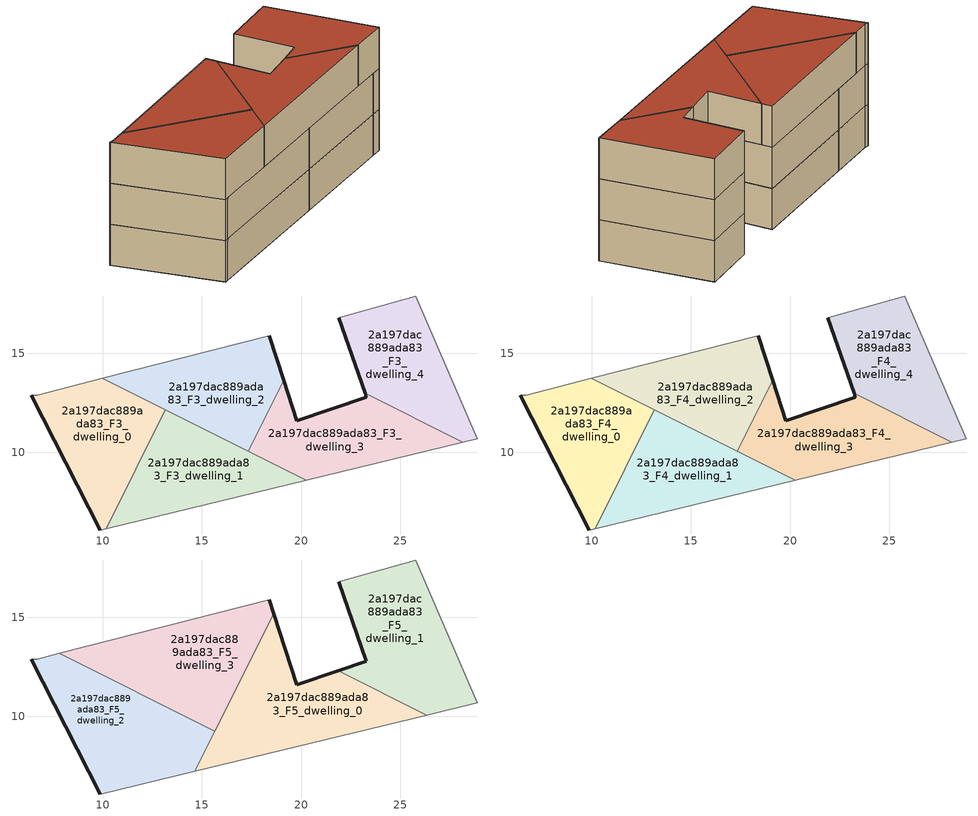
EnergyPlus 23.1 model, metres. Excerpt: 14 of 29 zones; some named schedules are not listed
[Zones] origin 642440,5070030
2a197dac889ada83_F3_dwelling_0
 floor to 2a197dac889ada83_F2_dwelling_0 (EU_floor_Construction): 10.16,6.15 13.16,12.14 9.97,13.73 6.68,12.89 6.38,12.89 9.88,6.08 z9
 wall outside (EU_wall_Construction): 9.88,6.08 6.38,12.89 z9:12
 wall adiabatic (EU_wall_Construction): 10.16,6.15 9.88,6.08 / 6.38,12.89 6.68,12.89 9.97,13.73 z9:12
 wall to 2a197dac889ada83_F3_dwelling_1 (EU_wall_Construction): 13.16,12.14 10.16,6.15 z9:12
 wall to 2a197dac889ada83_F3_dwelling_2 (EU_wall_Construction): 9.97,13.73 13.16,12.14 z9:12
2a197dac889ada83_F3_dwelling_1
 floor to 2a197dac889ada83_F2_dwelling_1 (EU_floor_Construction): 20.26,8.59 13.16,12.14 10.16,6.15 z9
 wall adiabatic (EU_wall_Construction): 20.26,8.59 10.16,6.15 z9:12
 wall to 2a197dac889ada83_F3_dwelling_3 (EU_wall_Construction): 17.32,10.06 20.26,8.59 z9:12
 wall to 2a197dac889ada83_F3_dwelling_2 (EU_wall_Construction): 13.16,12.14 17.32,10.06 z9:12
2a197dac889ada83_F3_dwelling_2
 floor to 2a197dac889ada83_F2_dwelling_2 (EU_floor_Construction): 17.32,10.06 19.12,13.65 18.39,15.89 9.97,13.73 z9
 wall outside (EU_wall_Construction): 18.39,15.89 19.12,13.65 z9:12
 wall to 2a197dac889ada83_F3_dwelling_3 (EU_wall_Construction): 19.12,13.65 17.32,10.06 z9:12
 wall adiabatic (EU_wall_Construction): 9.97,13.73 18.39,15.89 z9:12
2a197dac889ada83_F3_dwelling_3
 floor to 2a197dac889ada83_F2_dwelling_3 (EU_floor_Construction): 28.17,10.5 23.22,12.97 23.29,12.78 19.79,11.58 19.12,13.65 17.32,10.06 20.26,8.59 z9
 wall outside (EU_wall_Construction): 19.12,13.65 19.79,11.58 23.29,12.78 23.22,12.97 z9:12
 wall adiabatic (EU_wall_Construction): 28.17,10.5 20.26,8.59 z9:12
 wall to 2a197dac889ada83_F3_dwelling_4 (EU_wall_Construction): 23.22,12.97 28.17,10.5 z9:12
2a197dac889ada83_F3_dwelling_4
 floor to 2a197dac889ada83_F2_dwelling_4 (EU_floor_Construction): 28.89,10.68 25.79,17.88 21.89,16.79 23.22,12.97 28.17,10.5 z9
 wall outside (EU_wall_Construction): 23.22,12.97 21.89,16.79 z9:12
 wall adiabatic (EU_wall_Construction): 21.89,16.79 25.79,17.88 28.89,10.68 28.17,10.5 z9:12
2a197dac889ada83_F4_dwelling_0
 floor to 2a197dac889ada83_F3_dwelling_0 (EU_floor_Construction): 10.16,6.15 13.16,12.14 9.97,13.73 6.68,12.89 6.38,12.89 9.88,6.08 z12
 wall outside (EU_wall_Construction): 9.88,6.08 6.38,12.89 z12:15
 wall adiabatic (EU_wall_Construction): 10.16,6.15 9.88,6.08 / 6.38,12.89 6.68,12.89 9.97,13.73 z12:15
 wall to 2a197dac889ada83_F4_dwelling_1 (EU_wall_Construction): 13.16,12.14 10.16,6.15 z12:15
 wall to 2a197dac889ada83_F4_dwelling_2 (EU_wall_Construction): 9.97,13.73 13.16,12.14 z12:15
2a197dac889ada83_F4_dwelling_1
 floor to 2a197dac889ada83_F3_dwelling_1 (EU_floor_Construction): 20.26,8.59 13.16,12.14 10.16,6.15 z12
 wall adiabatic (EU_wall_Construction): 20.26,8.59 10.16,6.15 z12:15
 wall to 2a197dac889ada83_F4_dwelling_3 (EU_wall_Construction): 17.32,10.06 20.26,8.59 z12:15
 wall to 2a197dac889ada83_F4_dwelling_2 (EU_wall_Construction): 13.16,12.14 17.32,10.06 z12:15
2a197dac889ada83_F4_dwelling_2
 floor to 2a197dac889ada83_F3_dwelling_2 (EU_floor_Construction): 17.32,10.06 19.12,13.65 18.39,15.89 9.97,13.73 z12
 wall outside (EU_wall_Construction): 18.39,15.89 19.12,13.65 z12:15
 wall to 2a197dac889ada83_F4_dwelling_3 (EU_wall_Construction): 19.12,13.65 17.32,10.06 z12:15
 wall adiabatic (EU_wall_Construction): 9.97,13.73 18.39,15.89 z12:15
2a197dac889ada83_F4_dwelling_3
 floor to 2a197dac889ada83_F3_dwelling_3 (EU_floor_Construction): 28.17,10.5 23.22,12.97 23.29,12.78 19.79,11.58 19.12,13.65 17.32,10.06 20.26,8.59 z12
 wall outside (EU_wall_Construction): 19.12,13.65 19.79,11.58 23.29,12.78 23.22,12.97 z12:15
 wall adiabatic (EU_wall_Construction): 28.17,10.5 20.26,8.59 z12:15
 wall to 2a197dac889ada83_F4_dwelling_4 (EU_wall_Construction): 23.22,12.97 28.17,10.5 z12:15
2a197dac889ada83_F4_dwelling_4
 floor to 2a197dac889ada83_F3_dwelling_4 (EU_floor_Construction): 28.89,10.68 25.79,17.88 21.89,16.79 23.22,12.97 28.17,10.5 z12
 wall outside (EU_wall_Construction): 23.22,12.97 21.89,16.79 z12:15
 wall adiabatic (EU_wall_Construction): 21.89,16.79 25.79,17.88 28.89,10.68 28.17,10.5 z12:15
2a197dac889ada83_F5_dwelling_0
 floor to 2a197dac889ada83_F4_dwelling_3 (EU_floor_Construction): 26.34,10.06 21.87,12.29 19.79,11.58 19.12,13.65 17.32,10.06 20.26,8.59 z15
 floor to 2a197dac889ada83_F4_dwelling_1 (EU_floor_Construction): 20.26,8.59 16.31,10.56 14.65,7.23 z15
 floor to 2a197dac889ada83_F4_dwelling_2 (EU_floor_Construction): 17.32,10.06 19.12,13.65 18.62,15.18 16.31,10.56 z15
 wall outside (EU_wall_Construction): 18.62,15.18 19.79,11.58 21.87,12.29 z15:18
 wall adiabatic (EU_wall_Construction): 26.34,10.06 14.65,7.23 z15:18
 wall to 2a197dac889ada83_F5_dwelling_1 (EU_wall_Construction): 21.87,12.29 26.34,10.06 z15:18
 wall to 2a197dac889ada83_F5_dwelling_3 (EU_wall_Construction): 15.65,9.24 18.62,15.18 z15:18
 wall to 2a197dac889ada83_F5_dwelling_2 (EU_wall_Construction): 14.65,7.23 15.65,9.24 z15:18
 roof outside (EU_roof_Construction): 26.34,10.06 14.65,7.23 18.62,15.18 19.79,11.58 21.87,12.29 z18
2a197dac889ada83_F5_dwelling_1
 floor to 2a197dac889ada83_F4_dwelling_4 (EU_floor_Construction): 28.89,10.68 25.79,17.88 21.89,16.79 23.22,12.97 28.17,10.5 z15
 floor to 2a197dac889ada83_F4_dwelling_3 (EU_floor_Construction): 28.17,10.5 23.22,12.97 23.29,12.78 21.87,12.29 26.34,10.06 z15
 wall outside (EU_wall_Construction): 21.87,12.29 23.29,12.78 21.89,16.79 z15:18
 wall adiabatic (EU_wall_Construction): 21.89,16.79 25.79,17.88 28.89,10.68 26.34,10.06 z15:18
 roof outside (EU_roof_Construction): 25.79,17.88 28.89,10.68 26.34,10.06 21.87,12.29 23.29,12.78 21.89,16.79 z18
2a197dac889ada83_F5_dwelling_2
 floor to 2a197dac889ada83_F4_dwelling_0 (EU_floor_Construction): 10.16,6.15 12.5,10.82 7.79,13.17 6.68,12.89 6.38,12.89 9.88,6.08 z15
 floor to 2a197dac889ada83_F4_dwelling_1 (EU_floor_Construction): 14.65,7.23 15.65,9.24 12.5,10.82 10.16,6.15 z15
 wall outside (EU_wall_Construction): 9.88,6.08 6.38,12.89 z15:18
 wall adiabatic (EU_wall_Construction): 14.65,7.23 9.88,6.08 / 6.38,12.89 6.68,12.89 7.79,13.17 z15:18
 wall to 2a197dac889ada83_F5_dwelling_3 (EU_wall_Construction): 7.79,13.17 15.65,9.24 z15:18
 roof outside (EU_roof_Construction): 15.65,9.24 14.65,7.23 9.88,6.08 6.38,12.89 6.68,12.89 7.79,13.17 z18
2a197dac889ada83_F5_dwelling_3
 floor to 2a197dac889ada83_F4_dwelling_1 (EU_floor_Construction): 15.65,9.24 16.31,10.56 13.16,12.14 12.5,10.82 z15
 floor to 2a197dac889ada83_F4_dwelling_2 (EU_floor_Construction): 16.31,10.56 18.62,15.18 18.39,15.89 9.97,13.73 z15
 floor to 2a197dac889ada83_F4_dwelling_0 (EU_floor_Construction): 12.5,10.82 13.16,12.14 9.97,13.73 7.79,13.17 z15
 wall outside (EU_wall_Construction): 18.39,15.89 18.62,15.18 z15:18
 wall adiabatic (EU_wall_Construction): 7.79,13.17 18.39,15.89 z15:18
 roof outside (EU_roof_Construction): 18.39,15.89 18.62,15.18 15.65,9.24 7.79,13.17 z18
[Building]
EU S2 Campaign: North Axis=0; Terrain=City; Solar Distribution=FullExterior
[Site:Location]
Lyon-Bron: Latitude=45.75; Longitude=5; Time Zone=1; Elevation=198
[SizingPeriod:WeatherFileDays]
AnnualSizingPeriod: Begin Month=1; Begin Day of Month=1; End Month=12; End Day of Month=31; Day of Week for Start Day=Monday; Use Weather File Daylight Saving Period=No; Use Weather File Rain and Snow Indicators=No
[MATERIAL]
EU_InternalMass_Material: Roughness=MediumRough; Thickness=0.1; Conductivity=1; Density=1800; Specific Heat=900; Thermal Absorptance=0.9; Solar Absorptance=0.7; Visible Absorptance=0.7
[MATERIAL:NOMASS] Roughness=MediumRough; Thermal Absorptance=0.9; Solar Absorptance=0.7; Visible Absorptance=0.7
Name | Thermal Resistance
EU_wall_NoMass | 0.776494
EU_roof_NoMass | 0.486893
EU_floor_NoMass | 0.421597
[CONSTRUCTION]
EU_wall_Construction: EU_wall_NoMass
EU_roof_Construction: EU_roof_NoMass
EU_floor_Construction: EU_floor_NoMass
EU_InternalMass_Construction: EU_InternalMass_Material
[ZONE] Type=1; Multiplier=1; Ceiling Height=autocalculate; Floor Area=autocalculate; Part of Total Floor Area=Yes
Name | Volume
2a197dac889ada83_F3_dwelling_0; 2a197dac889ada83_F4_dwelling_0 | 79.7461
2a197dac889ada83_F5_dwelling_0 | 101.546
2a197dac889ada83_F3_dwelling_1; 2a197dac889ada83_F4_dwelling_1 | 79.76
2a197dac889ada83_F5_dwelling_1 | 97.8193
2a197dac889ada83_F3_dwelling_2; 2a197dac889ada83_F4_dwelling_2 | 80.0552
2a197dac889ada83_F5_dwelling_2 | 99.6826
2a197dac889ada83_F3_dwelling_3; 2a197dac889ada83_F4_dwelling_3 | 80.053
2a197dac889ada83_F5_dwelling_3 | 99.7134
2a197dac889ada83_F3_dwelling_4; 2a197dac889ada83_F4_dwelling_4 | 79.1191
[INTERNALMASS] Construction=EU_InternalMass_Construction
Name | Zone or ZoneList | Surface Area
2a197dac889ada83_F3_dwelling_0_EU_InternalMass | 2a197dac889ada83_F3_dwelling_0 | 26.5819
2a197dac889ada83_F3_dwelling_1_EU_InternalMass | 2a197dac889ada83_F3_dwelling_1 | 26.5881
2a197dac889ada83_F3_dwelling_2_EU_InternalMass | 2a197dac889ada83_F3_dwelling_2 | 26.6851
2a197dac889ada83_F3_dwelling_3_EU_InternalMass | 2a197dac889ada83_F3_dwelling_3 | 26.6853
2a197dac889ada83_F3_dwelling_4_EU_InternalMass | 2a197dac889ada83_F3_dwelling_4 | 26.3728
2a197dac889ada83_F4_dwelling_0_EU_InternalMass | 2a197dac889ada83_F4_dwelling_0 | 26.5819
2a197dac889ada83_F4_dwelling_1_EU_InternalMass | 2a197dac889ada83_F4_dwelling_1 | 26.5881
2a197dac889ada83_F4_dwelling_2_EU_InternalMass | 2a197dac889ada83_F4_dwelling_2 | 26.6851
2a197dac889ada83_F4_dwelling_3_EU_InternalMass | 2a197dac889ada83_F4_dwelling_3 | 26.6853
2a197dac889ada83_F4_dwelling_4_EU_InternalMass | 2a197dac889ada83_F4_dwelling_4 | 26.3728
2a197dac889ada83_F5_dwelling_0_EU_InternalMass | 2a197dac889ada83_F5_dwelling_0 | 33.8499
2a197dac889ada83_F5_dwelling_1_EU_InternalMass | 2a197dac889ada83_F5_dwelling_1 | 32.6064
2a197dac889ada83_F5_dwelling_2_EU_InternalMass | 2a197dac889ada83_F5_dwelling_2 | 33.2275
2a197dac889ada83_F5_dwelling_3_EU_InternalMass | 2a197dac889ada83_F5_dwelling_3 | 33.2367
[OTHEREQUIPMENT] Fuel Type=Electricity; Design Level Calculation Method=Watts/Area; Power per Zone Floor Area=1; Fraction Latent=0; Fraction Radiant=0; Fraction Lost=0; Carbon Dioxide Generation Rate=0; EndUse Subcategory=EU_Step8_InternalGains
Name | Zone or ZoneList or Space or SpaceList | Schedule
EU_Step8_InternalGain_2a197dac889ada83_F3_dwelling_0_f000 | 2a197dac889ada83_F3_dwelling_0 | EU_Step8_GainSchedule_2a197dac889ada83_F3_dwelling_0_f000
EU_Step8_InternalGain_2a197dac889ada83_F3_dwelling_1_f000 | 2a197dac889ada83_F3_dwelling_1 | EU_Step8_GainSchedule_2a197dac889ada83_F3_dwelling_1_f000
EU_Step8_InternalGain_2a197dac889ada83_F3_dwelling_2_f000 | 2a197dac889ada83_F3_dwelling_2 | EU_Step8_GainSchedule_2a197dac889ada83_F3_dwelling_2_f000
EU_Step8_InternalGain_2a197dac889ada83_F3_dwelling_3_f000 | 2a197dac889ada83_F3_dwelling_3 | EU_Step8_GainSchedule_2a197dac889ada83_F3_dwelling_3_f000
EU_Step8_InternalGain_2a197dac889ada83_F3_dwelling_4_f000 | 2a197dac889ada83_F3_dwelling_4 | EU_Step8_GainSchedule_2a197dac889ada83_F3_dwelling_4_f000
EU_Step8_InternalGain_2a197dac889ada83_F4_dwelling_0_f000 | 2a197dac889ada83_F4_dwelling_0 | EU_Step8_GainSchedule_2a197dac889ada83_F4_dwelling_0_f000
EU_Step8_InternalGain_2a197dac889ada83_F4_dwelling_1_f000 | 2a197dac889ada83_F4_dwelling_1 | EU_Step8_GainSchedule_2a197dac889ada83_F4_dwelling_1_f000
EU_Step8_InternalGain_2a197dac889ada83_F4_dwelling_2_f000 | 2a197dac889ada83_F4_dwelling_2 | EU_Step8_GainSchedule_2a197dac889ada83_F4_dwelling_2_f000
EU_Step8_InternalGain_2a197dac889ada83_F4_dwelling_3_f000 | 2a197dac889ada83_F4_dwelling_3 | EU_Step8_GainSchedule_2a197dac889ada83_F4_dwelling_3_f000
EU_Step8_InternalGain_2a197dac889ada83_F4_dwelling_4_f000 | 2a197dac889ada83_F4_dwelling_4 | EU_Step8_GainSchedule_2a197dac889ada83_F4_dwelling_4_f000
EU_Step8_InternalGain_2a197dac889ada83_F5_dwelling_0_f000 | 2a197dac889ada83_F5_dwelling_0 | EU_Step8_GainSchedule_2a197dac889ada83_F5_dwelling_0_f000
EU_Step8_InternalGain_2a197dac889ada83_F5_dwelling_1_f000 | 2a197dac889ada83_F5_dwelling_1 | EU_Step8_GainSchedule_2a197dac889ada83_F5_dwelling_1_f000
EU_Step8_InternalGain_2a197dac889ada83_F5_dwelling_2_f000 | 2a197dac889ada83_F5_dwelling_2 | EU_Step8_GainSchedule_2a197dac889ada83_F5_dwelling_2_f000
EU_Step8_InternalGain_2a197dac889ada83_F5_dwelling_3_f000 | 2a197dac889ada83_F5_dwelling_3 | EU_Step8_GainSchedule_2a197dac889ada83_F5_dwelling_3_f000
[ZONEVENTILATION:DESIGNFLOWRATE] Schedule=EU_AlwaysOn; Design Flow Rate Calculation Method=AirChanges/Hour; Air Changes per Hour=0.693814; Ventilation Type=Natural; Fan Pressure Rise=0; Fan Total Efficiency=1; Constant Term Coefficient=1; Temperature Term Coefficient=0; Velocity Term Coefficient=0; Velocity Squared Term Coefficient=0; Minimum Indoor Temperature=-100; Maximum Indoor Temperature=100; Delta Temperature=-100; Minimum Outdoor Temperature=-100; Maximum Outdoor Temperature=100; Maximum Wind Speed=40
Name | Zone or ZoneList or Space or SpaceList
EU_ConstantAir_2a197dac889ada83_F3_dwelling_0 | 2a197dac889ada83_F3_dwelling_0
EU_ConstantAir_2a197dac889ada83_F3_dwelling_1 | 2a197dac889ada83_F3_dwelling_1
EU_ConstantAir_2a197dac889ada83_F3_dwelling_2 | 2a197dac889ada83_F3_dwelling_2
EU_ConstantAir_2a197dac889ada83_F3_dwelling_3 | 2a197dac889ada83_F3_dwelling_3
EU_ConstantAir_2a197dac889ada83_F3_dwelling_4 | 2a197dac889ada83_F3_dwelling_4
EU_ConstantAir_2a197dac889ada83_F4_dwelling_0 | 2a197dac889ada83_F4_dwelling_0
EU_ConstantAir_2a197dac889ada83_F4_dwelling_1 | 2a197dac889ada83_F4_dwelling_1
EU_ConstantAir_2a197dac889ada83_F4_dwelling_2 | 2a197dac889ada83_F4_dwelling_2
EU_ConstantAir_2a197dac889ada83_F4_dwelling_3 | 2a197dac889ada83_F4_dwelling_3
EU_ConstantAir_2a197dac889ada83_F4_dwelling_4 | 2a197dac889ada83_F4_dwelling_4
EU_ConstantAir_2a197dac889ada83_F5_dwelling_0 | 2a197dac889ada83_F5_dwelling_0
EU_ConstantAir_2a197dac889ada83_F5_dwelling_1 | 2a197dac889ada83_F5_dwelling_1
EU_ConstantAir_2a197dac889ada83_F5_dwelling_2 | 2a197dac889ada83_F5_dwelling_2
EU_ConstantAir_2a197dac889ada83_F5_dwelling_3 | 2a197dac889ada83_F5_dwelling_3
[HVACTEMPLATE:ZONE:IDEALLOADSAIRSYSTEM] System Availability Schedule=EU_AlwaysOn; Maximum Heating Supply Air Temperature=50; Minimum Cooling Supply Air Temperature=13; Maximum Heating Supply Air Humidity Ratio=0.0156; Minimum Cooling Supply Air Humidity Ratio=0.0077; Heating Limit=NoLimit; Cooling Limit=NoLimit; Heating Availability Schedule=EU_AlwaysOn; Cooling Availability Schedule=EU_CoolingOff; Dehumidification Control Type=ConstantSensibleHeatRatio; Cooling Sensible Heat Ratio=0.7; Dehumidification Setpoint=60; Humidification Control Type=None; Humidification Setpoint=30; Outdoor Air Method=None; Outdoor Air Flow Rate per Person=0.00944; Outdoor Air Flow Rate per Zone Floor Area=0; Outdoor Air Flow Rate per Zone=0; Demand Controlled Ventilation Type=None; Outdoor Air Economizer Type=NoEconomizer; Heat Recovery Type=None; Sensible Heat Recovery Effectiveness=0.7; Latent Heat Recovery Effectiveness=0.65
Name | Template Thermostat
2a197dac889ada83_F3_dwelling_0 | EU_HeatOnly_2a197dac889ada83_F3_dwelling_0
2a197dac889ada83_F3_dwelling_1 | EU_HeatOnly_2a197dac889ada83_F3_dwelling_1
2a197dac889ada83_F3_dwelling_2 | EU_HeatOnly_2a197dac889ada83_F3_dwelling_2
2a197dac889ada83_F3_dwelling_3 | EU_HeatOnly_2a197dac889ada83_F3_dwelling_3
2a197dac889ada83_F3_dwelling_4 | EU_HeatOnly_2a197dac889ada83_F3_dwelling_4
2a197dac889ada83_F4_dwelling_0 | EU_HeatOnly_2a197dac889ada83_F4_dwelling_0
2a197dac889ada83_F4_dwelling_1 | EU_HeatOnly_2a197dac889ada83_F4_dwelling_1
2a197dac889ada83_F4_dwelling_2 | EU_HeatOnly_2a197dac889ada83_F4_dwelling_2
2a197dac889ada83_F4_dwelling_3 | EU_HeatOnly_2a197dac889ada83_F4_dwelling_3
2a197dac889ada83_F4_dwelling_4 | EU_HeatOnly_2a197dac889ada83_F4_dwelling_4
2a197dac889ada83_F5_dwelling_0 | EU_HeatOnly_2a197dac889ada83_F5_dwelling_0
2a197dac889ada83_F5_dwelling_1 | EU_HeatOnly_2a197dac889ada83_F5_dwelling_1
2a197dac889ada83_F5_dwelling_2 | EU_HeatOnly_2a197dac889ada83_F5_dwelling_2
2a197dac889ada83_F5_dwelling_3 | EU_HeatOnly_2a197dac889ada83_F5_dwelling_3
[SIZING:ZONE] Zone Cooling Design Supply Air Temperature Input Method=SupplyAirTemperature; Zone Cooling Design Supply Air Temperature=13; Zone Heating Design Supply Air Temperature Input Method=SupplyAirTemperature; Zone Heating Design Supply Air Temperature=50; Zone Cooling Design Supply Air Humidity Ratio=0.008; Zone Heating Design Supply Air Humidity Ratio=0.008; Cooling Design Air Flow Method=DesignDay; Cooling Design Air Flow Rate=0; Cooling Minimum Air Flow per Zone Floor Area=0.000762; Cooling Minimum Air Flow=0; Cooling Minimum Air Flow Fraction=0.2; Heating Design Air Flow Method=DesignDay; Heating Design Air Flow Rate=0; Heating Maximum Air Flow per Zone Floor Area=0.002032; Heating Maximum Air Flow=0.141576; Heating Maximum Air Flow Fraction=0.3; Account for Dedicated Outdoor Air System=No; Dedicated Outdoor Air System Control Strategy=NeutralSupplyAir; Dedicated Outdoor Air Low Setpoint Temperature for Design=autosize; Dedicated Outdoor Air High Setpoint Temperature for Design=autosize; Zone Load Sizing Method=Sensible Load Only No Latent Load; Zone Latent Cooling Design Supply Air Humidity Ratio Input Method=HumidityRatioDifference; Zone Cooling Design Supply Air Humidity Ratio Difference=0.005; Zone Latent Heating Design Supply Air Humidity Ratio Input Method=HumidityRatioDifference; Zone Humidification Design Supply Air Humidity Ratio Difference=0.005
2a197dac889ada83_F3_dwelling_0; 2a197dac889ada83_F3_dwelling_1; 2a197dac889ada83_F3_dwelling_2; 2a197dac889ada83_F3_dwelling_3; 2a197dac889ada83_F3_dwelling_4; 2a197dac889ada83_F4_dwelling_0; 2a197dac889ada83_F4_dwelling_1; 2a197dac889ada83_F4_dwelling_2; 2a197dac889ada83_F4_dwelling_3; 2a197dac889ada83_F4_dwelling_4; 2a197dac889ada83_F5_dwelling_0; 2a197dac889ada83_F5_dwelling_1; 2a197dac889ada83_F5_dwelling_2; 2a197dac889ada83_F5_dwelling_3
[SCHEDULE:FILE] Column Number=1; Rows to Skip at Top=0; Number of Hours of Data=8760; Column Separator=Comma; Interpolate to Timestep=No; Minutes per Item=60; Adjust Schedule for Daylight Savings=Yes
Name | File
EU_Step8_GainSchedule_2a197dac889ada83_F3_dwelling_0_f000 | ../../schedules/2a197dac889ada83/2a197dac889ada83_F3_dwelling_0_f000_gain.csv
EU_Step8_GainSchedule_2a197dac889ada83_F3_dwelling_1_f000 | ../../schedules/2a197dac889ada83/2a197dac889ada83_F3_dwelling_1_f000_gain.csv
EU_Step8_GainSchedule_2a197dac889ada83_F3_dwelling_2_f000 | ../../schedules/2a197dac889ada83/2a197dac889ada83_F3_dwelling_2_f000_gain.csv
EU_Step8_GainSchedule_2a197dac889ada83_F3_dwelling_3_f000 | ../../schedules/2a197dac889ada83/2a197dac889ada83_F3_dwelling_3_f000_gain.csv
EU_Step8_GainSchedule_2a197dac889ada83_F3_dwelling_4_f000 | ../../schedules/2a197dac889ada83/2a197dac889ada83_F3_dwelling_4_f000_gain.csv
EU_Step8_GainSchedule_2a197dac889ada83_F4_dwelling_0_f000 | ../../schedules/2a197dac889ada83/2a197dac889ada83_F4_dwelling_0_f000_gain.csv
EU_Step8_GainSchedule_2a197dac889ada83_F4_dwelling_1_f000 | ../../schedules/2a197dac889ada83/2a197dac889ada83_F4_dwelling_1_f000_gain.csv
EU_Step8_GainSchedule_2a197dac889ada83_F4_dwelling_2_f000 | ../../schedules/2a197dac889ada83/2a197dac889ada83_F4_dwelling_2_f000_gain.csv
EU_Step8_GainSchedule_2a197dac889ada83_F4_dwelling_3_f000 | ../../schedules/2a197dac889ada83/2a197dac889ada83_F4_dwelling_3_f000_gain.csv
EU_Step8_GainSchedule_2a197dac889ada83_F4_dwelling_4_f000 | ../../schedules/2a197dac889ada83/2a197dac889ada83_F4_dwelling_4_f000_gain.csv
EU_Step8_GainSchedule_2a197dac889ada83_F5_dwelling_0_f000 | ../../schedules/2a197dac889ada83/2a197dac889ada83_F5_dwelling_0_f000_gain.csv
EU_Step8_GainSchedule_2a197dac889ada83_F5_dwelling_1_f000 | ../../schedules/2a197dac889ada83/2a197dac889ada83_F5_dwelling_1_f000_gain.csv
EU_Step8_GainSchedule_2a197dac889ada83_F5_dwelling_2_f000 | ../../schedules/2a197dac889ada83/2a197dac889ada83_F5_dwelling_2_f000_gain.csv
EU_Step8_GainSchedule_2a197dac889ada83_F5_dwelling_3_f000 | ../../schedules/2a197dac889ada83/2a197dac889ada83_F5_dwelling_3_f000_gain.csv
